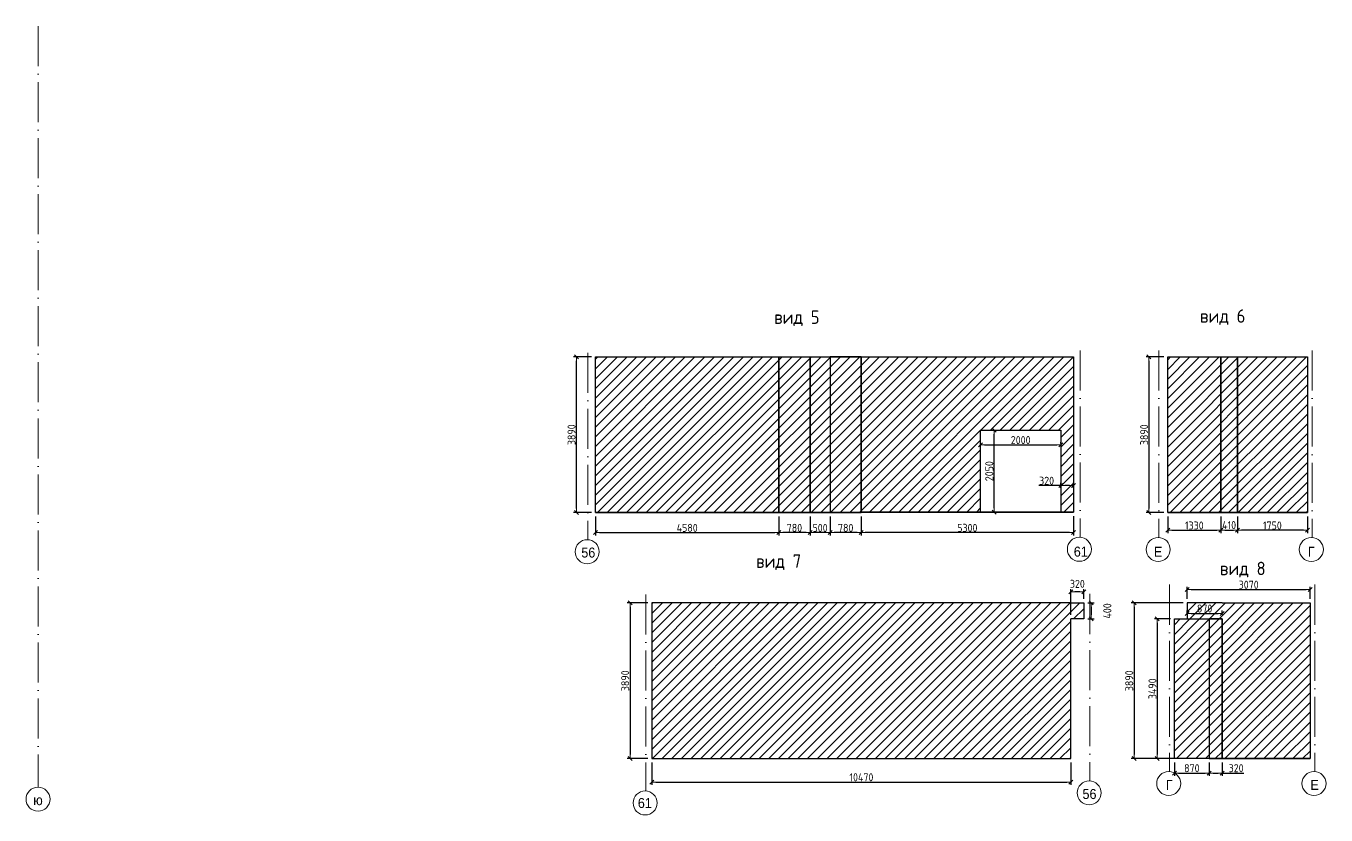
# Model space of a CAD drawing. Header units: millimetres. Extents: x 209 to 1046824, y -248937 to 510758.
# Drawn here: x 200527 to 233005, y -160418 to -140709 of the extents above; entities that cross this region are included whole.
import ezdxf

# ---------------------------------------------------------------- set-up
doc = ezdxf.new("R2010")
doc.units = ezdxf.units.MM
doc.linetypes.add('50_200_ШТРИХ_1Т_ш5_п1_п1_', pattern=[1400, 1000, -200, 0, -200])
doc.layers.add('$AUDIT_BAD_LAYER1', color=7, linetype='Continuous')
doc.layers.add('ГВЛ', color=20, linetype='Continuous')
for name, color, linetype, lineweight, true_color in [('Оси-1', 7, 'Continuous', 20, 0xaaaaaa), ('Оси-2', 7, 'Continuous', 9, 0xaaaaaa), ('Оси-3', 7, '50_200_ШТРИХ_1Т_ш5_п1_п1_', 9, 0xaaaaaa)]:
    doc.layers.add(name, color=color, linetype=linetype, lineweight=lineweight, true_color=true_color)
doc.layers.add('Основные линии', color=7, linetype='Continuous', lineweight=30)
doc.layers.add('Размеры', color=7, linetype='Continuous', lineweight=15)
doc.styles.add('Arial', font='arial.ttf', dxfattribs={"width": 0.9, "height": 500})
doc.styles.add('СПДС', font='isocpeur.ttf', dxfattribs={"width": 0.9})
doc.dimstyles.new('Размера А3', dxfattribs={"dimtxt": 200, "dimasz": 100, "dimexe": 70, "dimexo": 100, "dimgap": 20, "dimtad": 1, "dimdec": 0, "dimrnd": 10, "dimzin": 0, "dimdsep": 46, "dimtxsty": 'СПДС', "dimblk": 'ARROWHEAD_6', "dimcen": 1, "dimclrd": 256, "dimclre": 256, "dimclrt": 256, "dimazin": 0, "dimtfac": 1, "dimtdec": 0, "dimtmove": 2, "dimatfit": 3, "dimfxl": 1, "dimtolj": 1, "dimtzin": 0, "dimarcsym": 0})
pattern_1 = [(45, (0, -158177.41), (-121.23346, 121.23346), [])]

# ---------------------------------------------------------------- blocks, each defined once
blk = doc.blocks.new('ARROWHEAD_6')
at = {"color": 0, "linetype": 'Continuous'}
for p, q in [((0, 0), (-1, 0)), ((-0.5, -0.5), (0.5, 0.5))]:
    blk.add_line(p, q, dxfattribs=at)
blk = doc.blocks.new('*D1980')
at = {"layer": 'Defpoints', "color": 0, "lineweight": 30, "transparency": 16777216}
for p in [(214755, -152864), (219335, -152864), (219335, -153365)]:
    blk.add_point(p, dxfattribs=at)
at = {"layer": 'Размеры', "lineweight": -2, "transparency": 16777216}
for p, q in [((214755, -152964), (214755, -153435)), ((219335, -152964), (219335, -153435)), ((214855, -153365), (219235, -153365))]:
    blk.add_line(p, q, dxfattribs=at)
at = {"layer": 'Размеры', "lineweight": -2, "transparency": 16777216, "xscale": 100, "yscale": 100, "zscale": 100, "rotation": 180}
blk.add_blockref('ARROWHEAD_6', (214755, -153365), dxfattribs=at)
at = {"layer": 'Размеры', "lineweight": -2, "transparency": 16777216, "xscale": 100, "yscale": 100, "zscale": 100}
blk.add_blockref('ARROWHEAD_6', (219335, -153365), dxfattribs=at)
at = {"layer": 'Размеры', "lineweight": 15, "transparency": 16777216, "insert": (217045, -153245), "char_height": 200, "attachment_point": 5, "style": 'СПДС'}
blk.add_mtext('\\A1;4580', dxfattribs=at)
blk = doc.blocks.new('*D1981')
at = {"layer": 'Defpoints', "color": 0, "lineweight": 30, "transparency": 16777216}
for p in [(219335, -152864), (220115, -152864), (219335, -153365)]:
    blk.add_point(p, dxfattribs=at)
at = {"layer": 'Размеры', "lineweight": -2, "transparency": 16777216}
for p, q in [((219335, -152964), (219335, -153435)), ((220115, -152964), (220115, -153435)), ((220015, -153365), (219435, -153365))]:
    blk.add_line(p, q, dxfattribs=at)
at = {"layer": 'Размеры', "lineweight": -2, "transparency": 16777216, "xscale": 100, "yscale": 100, "zscale": 100, "rotation": 180}
blk.add_blockref('ARROWHEAD_6', (219335, -153365), dxfattribs=at)
at = {"layer": 'Размеры', "lineweight": -2, "transparency": 16777216, "xscale": 100, "yscale": 100, "zscale": 100}
blk.add_blockref('ARROWHEAD_6', (220115, -153365), dxfattribs=at)
at = {"layer": 'Размеры', "lineweight": 15, "transparency": 16777216, "insert": (219725, -153245), "char_height": 200, "attachment_point": 5, "style": 'СПДС'}
blk.add_mtext('\\A1;780', dxfattribs=at)
blk = doc.blocks.new('*D1982')
at = {"layer": 'Defpoints', "color": 0, "lineweight": 30, "transparency": 16777216}
for p in [(220115, -152864), (220615, -152864), (220115, -153365)]:
    blk.add_point(p, dxfattribs=at)
at = {"layer": 'Размеры', "lineweight": -2, "transparency": 16777216}
for p, q in [((220115, -152964), (220115, -153435)), ((220615, -152964), (220615, -153435)), ((220515, -153365), (220215, -153365))]:
    blk.add_line(p, q, dxfattribs=at)
at = {"layer": 'Размеры', "lineweight": -2, "transparency": 16777216, "xscale": 100, "yscale": 100, "zscale": 100, "rotation": 180}
blk.add_blockref('ARROWHEAD_6', (220115, -153365), dxfattribs=at)
at = {"layer": 'Размеры', "lineweight": -2, "transparency": 16777216, "xscale": 100, "yscale": 100, "zscale": 100}
blk.add_blockref('ARROWHEAD_6', (220615, -153365), dxfattribs=at)
at = {"layer": 'Размеры', "lineweight": 15, "transparency": 16777216, "insert": (220365, -153245), "char_height": 200, "attachment_point": 5, "style": 'СПДС'}
blk.add_mtext('\\A1;500', dxfattribs=at)
blk = doc.blocks.new('*D1983')
at = {"layer": 'Defpoints', "color": 0, "lineweight": 30, "transparency": 16777216}
for p in [(220615, -152864), (221395, -152864), (220615, -153365)]:
    blk.add_point(p, dxfattribs=at)
at = {"layer": 'Размеры', "lineweight": -2, "transparency": 16777216}
for p, q in [((220615, -152964), (220615, -153435)), ((221395, -152964), (221395, -153435)), ((221295, -153365), (220715, -153365))]:
    blk.add_line(p, q, dxfattribs=at)
at = {"layer": 'Размеры', "lineweight": -2, "transparency": 16777216, "xscale": 100, "yscale": 100, "zscale": 100, "rotation": 180}
blk.add_blockref('ARROWHEAD_6', (220615, -153365), dxfattribs=at)
at = {"layer": 'Размеры', "lineweight": -2, "transparency": 16777216, "xscale": 100, "yscale": 100, "zscale": 100}
blk.add_blockref('ARROWHEAD_6', (221395, -153365), dxfattribs=at)
at = {"layer": 'Размеры', "lineweight": 15, "transparency": 16777216, "insert": (221005, -153245), "char_height": 200, "attachment_point": 5, "style": 'СПДС'}
blk.add_mtext('\\A1;780', dxfattribs=at)
blk = doc.blocks.new('*D1984')
at = {"layer": 'Defpoints', "color": 0, "lineweight": 30, "transparency": 16777216}
for p in [(221395, -152864), (226695, -152854), (221395, -153365)]:
    blk.add_point(p, dxfattribs=at)
at = {"layer": 'Размеры', "lineweight": -2, "transparency": 16777216}
for p, q in [((221395, -152964), (221395, -153435)), ((226695, -152954), (226695, -153435)), ((226595, -153365), (221495, -153365))]:
    blk.add_line(p, q, dxfattribs=at)
at = {"layer": 'Размеры', "lineweight": -2, "transparency": 16777216, "xscale": 100, "yscale": 100, "zscale": 100, "rotation": 180}
blk.add_blockref('ARROWHEAD_6', (221395, -153365), dxfattribs=at)
at = {"layer": 'Размеры', "lineweight": -2, "transparency": 16777216, "xscale": 100, "yscale": 100, "zscale": 100}
blk.add_blockref('ARROWHEAD_6', (226695, -153365), dxfattribs=at)
at = {"layer": 'Размеры', "lineweight": 15, "transparency": 16777216, "insert": (224045, -153245), "char_height": 200, "attachment_point": 5, "style": 'СПДС'}
blk.add_mtext('\\A1;5300', dxfattribs=at)
blk = doc.blocks.new('*D1985')
at = {"layer": 'Defpoints', "color": 0, "lineweight": 30, "transparency": 16777216}
for p in [(226377, -152188), (226377, -152343), (226695, -152343)]:
    blk.add_point(p, dxfattribs=at)
at = {"layer": 'Размеры', "lineweight": -2, "transparency": 16777216}
for p, q in [((226377, -152188), (225834, -152188)), ((226377, -152243), (226377, -152118)), ((226595, -152188), (226477, -152188)), ((226695, -152243), (226695, -152118))]:
    blk.add_line(p, q, dxfattribs=at)
at = {"layer": 'Размеры', "lineweight": -2, "transparency": 16777216, "xscale": 100, "yscale": 100, "zscale": 100, "rotation": 180}
blk.add_blockref('ARROWHEAD_6', (226377, -152188), dxfattribs=at)
at = {"layer": 'Размеры', "lineweight": -2, "transparency": 16777216, "xscale": 100, "yscale": 100, "zscale": 100}
blk.add_blockref('ARROWHEAD_6', (226695, -152188), dxfattribs=at)
at = {"layer": 'Размеры', "lineweight": 15, "transparency": 16777216, "insert": (226025, -152068), "char_height": 200, "attachment_point": 5, "style": 'СПДС'}
blk.add_mtext('\\A1;320', dxfattribs=at)
blk = doc.blocks.new('*D1986')
at = {"layer": 'Defpoints', "color": 0, "lineweight": 30, "transparency": 16777216}
for p in [(224637, -150804), (224713, -150804), (224637, -152854)]:
    blk.add_point(p, dxfattribs=at)
at = {"layer": 'Размеры', "lineweight": -2, "transparency": 16777216}
for p, q in [((224713, -152754), (224713, -150904)), ((224737, -150804), (224783, -150804)), ((224737, -152854), (224783, -152854))]:
    blk.add_line(p, q, dxfattribs=at)
at = {"layer": 'Размеры', "lineweight": -2, "transparency": 16777216, "xscale": 100, "yscale": 100, "zscale": 100}
for p, rotation in [((224713, -150804), 90), ((224713, -152854), 270)]:
    blk.add_blockref('ARROWHEAD_6', p, dxfattribs=dict(at, rotation=rotation))
at = {"layer": 'Размеры', "lineweight": 15, "transparency": 16777216, "insert": (224593, -151829), "char_height": 200, "attachment_point": 5, "rotation": 90, "style": 'СПДС'}
blk.add_mtext('\\A1;2050', dxfattribs=at)
blk = doc.blocks.new('*D1987')
at = {"layer": 'Defpoints', "color": 0, "lineweight": 30, "transparency": 16777216}
for p in [(224377, -151240), (226377, -151172), (226377, -151240)]:
    blk.add_point(p, dxfattribs=at)
at = {"layer": 'Размеры', "lineweight": -2, "transparency": 16777216}
for p, q in [((224377, -151140), (224377, -151102)), ((224477, -151172), (226277, -151172)), ((226377, -151140), (226377, -151102))]:
    blk.add_line(p, q, dxfattribs=at)
at = {"layer": 'Размеры', "lineweight": -2, "transparency": 16777216, "xscale": 100, "yscale": 100, "zscale": 100, "rotation": 180}
blk.add_blockref('ARROWHEAD_6', (224377, -151172), dxfattribs=at)
at = {"layer": 'Размеры', "lineweight": -2, "transparency": 16777216, "xscale": 100, "yscale": 100, "zscale": 100}
blk.add_blockref('ARROWHEAD_6', (226377, -151172), dxfattribs=at)
at = {"layer": 'Размеры', "lineweight": 15, "transparency": 16777216, "insert": (225377, -151052), "char_height": 200, "attachment_point": 5, "style": 'СПДС'}
blk.add_mtext('\\A1;2000', dxfattribs=at)
blk = doc.blocks.new('*D1988')
at = {"layer": 'Defpoints', "color": 0, "lineweight": 30, "transparency": 16777216}
for p in [(214277, -148974), (214755, -148974), (214755, -152864)]:
    blk.add_point(p, dxfattribs=at)
at = {"layer": 'Размеры', "lineweight": -2, "transparency": 16777216}
for p, q in [((214655, -148974), (214207, -148974)), ((214277, -152764), (214277, -149074)), ((214655, -152864), (214207, -152864))]:
    blk.add_line(p, q, dxfattribs=at)
at = {"layer": 'Размеры', "lineweight": -2, "transparency": 16777216, "xscale": 100, "yscale": 100, "zscale": 100}
for p, rotation in [((214277, -148974), 90), ((214277, -152864), 270)]:
    blk.add_blockref('ARROWHEAD_6', p, dxfattribs=dict(at, rotation=rotation))
at = {"layer": 'Размеры', "lineweight": 15, "transparency": 16777216, "insert": (214157, -150919), "char_height": 200, "attachment_point": 5, "rotation": 90, "style": 'СПДС'}
blk.add_mtext('\\A1;3890', dxfattribs=at)
blk = doc.blocks.new('*D1989')
at = {"layer": 'Defpoints', "color": 0, "lineweight": 30, "transparency": 16777216}
for p in [(229050, -148974), (228582, -152864), (229050, -152864)]:
    blk.add_point(p, dxfattribs=at)
at = {"layer": 'Размеры', "lineweight": -2, "transparency": 16777216}
for p, q in [((228950, -148974), (228512, -148974)), ((228582, -149074), (228582, -152764)), ((228950, -152864), (228512, -152864))]:
    blk.add_line(p, q, dxfattribs=at)
at = {"layer": 'Размеры', "lineweight": -2, "transparency": 16777216, "xscale": 100, "yscale": 100, "zscale": 100}
for p, rotation in [((228582, -148974), 90), ((228582, -152864), 270)]:
    blk.add_blockref('ARROWHEAD_6', p, dxfattribs=dict(at, rotation=rotation))
at = {"layer": 'Размеры', "lineweight": 15, "transparency": 16777216, "insert": (228462, -150919), "char_height": 200, "attachment_point": 5, "rotation": 90, "style": 'СПДС'}
blk.add_mtext('\\A1;3890', dxfattribs=at)
blk = doc.blocks.new('*D1990')
at = {"layer": 'Defpoints', "color": 0, "lineweight": 30, "transparency": 16777216}
for p in [(216163, -155120), (215617, -159010), (216163, -159010)]:
    blk.add_point(p, dxfattribs=at)
at = {"layer": 'Размеры', "lineweight": -2, "transparency": 16777216}
for p, q in [((216063, -155120), (215547, -155120)), ((215617, -155220), (215617, -158910)), ((216063, -159010), (215547, -159010))]:
    blk.add_line(p, q, dxfattribs=at)
at = {"layer": 'Размеры', "lineweight": -2, "transparency": 16777216, "xscale": 100, "yscale": 100, "zscale": 100}
for p, rotation in [((215617, -155120), 90), ((215617, -159010), 270)]:
    blk.add_blockref('ARROWHEAD_6', p, dxfattribs=dict(at, rotation=rotation))
at = {"layer": 'Размеры', "lineweight": 15, "transparency": 16777216, "insert": (215497, -157065), "char_height": 200, "attachment_point": 5, "rotation": 90, "style": 'СПДС'}
blk.add_mtext('\\A1;3890', dxfattribs=at)
blk = doc.blocks.new('*D1991')
at = {"layer": 'Defpoints', "color": 0, "lineweight": 30, "transparency": 16777216}
for p in [(216163, -159010), (226633, -159010), (226633, -159596)]:
    blk.add_point(p, dxfattribs=at)
at = {"layer": 'Размеры', "lineweight": -2, "transparency": 16777216}
for p, q in [((216163, -159110), (216163, -159666)), ((226633, -159110), (226633, -159666)), ((216263, -159596), (226533, -159596))]:
    blk.add_line(p, q, dxfattribs=at)
at = {"layer": 'Размеры', "lineweight": -2, "transparency": 16777216, "xscale": 100, "yscale": 100, "zscale": 100, "rotation": 180}
blk.add_blockref('ARROWHEAD_6', (216163, -159596), dxfattribs=at)
at = {"layer": 'Размеры', "lineweight": -2, "transparency": 16777216, "xscale": 100, "yscale": 100, "zscale": 100}
blk.add_blockref('ARROWHEAD_6', (226633, -159596), dxfattribs=at)
at = {"layer": 'Размеры', "lineweight": 15, "transparency": 16777216, "insert": (221398, -159476), "char_height": 200, "attachment_point": 5, "style": 'СПДС'}
blk.add_mtext('\\A1;10470', dxfattribs=at)
blk = doc.blocks.new('*D1992')
at = {"layer": 'Defpoints', "color": 0, "lineweight": 30, "transparency": 16777216}
for p in [(226633, -154844), (226953, -155120), (226633, -155520)]:
    blk.add_point(p, dxfattribs=at)
at = {"layer": 'Размеры', "lineweight": -2, "transparency": 16777216}
for p, q in [((226633, -155420), (226633, -154774)), ((226853, -154844), (226733, -154844)), ((226953, -155020), (226953, -154774))]:
    blk.add_line(p, q, dxfattribs=at)
at = {"layer": 'Размеры', "lineweight": -2, "transparency": 16777216, "xscale": 100, "yscale": 100, "zscale": 100, "rotation": 180}
blk.add_blockref('ARROWHEAD_6', (226633, -154844), dxfattribs=at)
at = {"layer": 'Размеры', "lineweight": -2, "transparency": 16777216, "xscale": 100, "yscale": 100, "zscale": 100}
blk.add_blockref('ARROWHEAD_6', (226953, -154844), dxfattribs=at)
at = {"layer": 'Размеры', "lineweight": 15, "transparency": 16777216, "insert": (226793, -154644), "char_height": 200, "attachment_point": 5, "style": 'СПДС'}
blk.add_mtext('\\A1;320', dxfattribs=at)
blk = doc.blocks.new('*D1993')
at = {"layer": 'Defpoints', "color": 0, "lineweight": 30, "transparency": 16777216}
for p in [(226953, -155120), (226953, -155520), (227142, -155520)]:
    blk.add_point(p, dxfattribs=at)
at = {"layer": 'Размеры', "lineweight": -2, "transparency": 16777216}
for p, q in [((227053, -155120), (227212, -155120)), ((227142, -155220), (227142, -155420)), ((227053, -155520), (227212, -155520))]:
    blk.add_line(p, q, dxfattribs=at)
at = {"layer": 'Размеры', "lineweight": -2, "transparency": 16777216, "xscale": 100, "yscale": 100, "zscale": 100}
for p, rotation in [((227142, -155120), 90), ((227142, -155520), 270)]:
    blk.add_blockref('ARROWHEAD_6', p, dxfattribs=dict(at, rotation=rotation))
at = {"layer": 'Размеры', "lineweight": 15, "transparency": 16777216, "insert": (227542, -155320), "char_height": 200, "attachment_point": 5, "rotation": 90, "style": 'СПДС'}
blk.add_mtext('\\A1;400', dxfattribs=at)
blk = doc.blocks.new('*D1994')
at = {"layer": 'Defpoints', "color": 0, "lineweight": 30, "transparency": 16777216}
for p in [(232608, -154786), (229538, -155120), (232608, -155120)]:
    blk.add_point(p, dxfattribs=at)
at = {"layer": 'Размеры', "lineweight": -2, "transparency": 16777216}
for p, q in [((229538, -155020), (229538, -154716)), ((229638, -154786), (232508, -154786)), ((232608, -155020), (232608, -154716))]:
    blk.add_line(p, q, dxfattribs=at)
at = {"layer": 'Размеры', "lineweight": -2, "transparency": 16777216, "xscale": 100, "yscale": 100, "zscale": 100, "rotation": 180}
blk.add_blockref('ARROWHEAD_6', (229538, -154786), dxfattribs=at)
at = {"layer": 'Размеры', "lineweight": -2, "transparency": 16777216, "xscale": 100, "yscale": 100, "zscale": 100}
blk.add_blockref('ARROWHEAD_6', (232608, -154786), dxfattribs=at)
at = {"layer": 'Размеры', "lineweight": 15, "transparency": 16777216, "insert": (231073, -154666), "char_height": 200, "attachment_point": 5, "style": 'СПДС'}
blk.add_mtext('\\A1;3070', dxfattribs=at)
blk = doc.blocks.new('*D1995')
at = {"layer": 'Defpoints', "color": 0, "lineweight": 30, "transparency": 16777216}
for p in [(229538, -155120), (228210, -159010), (229538, -159010)]:
    blk.add_point(p, dxfattribs=at)
at = {"layer": 'Размеры', "lineweight": -2, "transparency": 16777216}
for p, q in [((229438, -155120), (228140, -155120)), ((228210, -155220), (228210, -158910)), ((229438, -159010), (228140, -159010))]:
    blk.add_line(p, q, dxfattribs=at)
at = {"layer": 'Размеры', "lineweight": -2, "transparency": 16777216, "xscale": 100, "yscale": 100, "zscale": 100}
for p, rotation in [((228210, -155120), 90), ((228210, -159010), 270)]:
    blk.add_blockref('ARROWHEAD_6', p, dxfattribs=dict(at, rotation=rotation))
at = {"layer": 'Размеры', "lineweight": 15, "transparency": 16777216, "insert": (228090, -157065), "char_height": 200, "attachment_point": 5, "rotation": 90, "style": 'СПДС'}
blk.add_mtext('\\A1;3890', dxfattribs=at)
blk = doc.blocks.new('*D1996')
at = {"layer": 'Defpoints', "color": 0, "lineweight": 30, "transparency": 16777216}
for p in [(229218, -155520), (228789, -159010), (229218, -159010)]:
    blk.add_point(p, dxfattribs=at)
at = {"layer": 'Размеры', "lineweight": -2, "transparency": 16777216}
for p, q in [((229118, -155520), (228719, -155520)), ((228789, -155620), (228789, -158910)), ((229118, -159010), (228719, -159010))]:
    blk.add_line(p, q, dxfattribs=at)
at = {"layer": 'Размеры', "lineweight": -2, "transparency": 16777216, "xscale": 100, "yscale": 100, "zscale": 100}
for p, rotation in [((228789, -155520), 90), ((228789, -159010), 270)]:
    blk.add_blockref('ARROWHEAD_6', p, dxfattribs=dict(at, rotation=rotation))
at = {"layer": 'Размеры', "lineweight": 15, "transparency": 16777216, "insert": (228669, -157265), "char_height": 200, "attachment_point": 5, "rotation": 90, "style": 'СПДС'}
blk.add_mtext('\\A1;3490', dxfattribs=at)
blk = doc.blocks.new('*D1997')
at = {"layer": 'Defpoints', "color": 0, "lineweight": 30, "transparency": 16777216}
for p in [(229218, -159010), (230088, -159010), (230088, -159369)]:
    blk.add_point(p, dxfattribs=at)
at = {"layer": 'Размеры', "lineweight": -2, "transparency": 16777216}
for p, q in [((229218, -159110), (229218, -159439)), ((230088, -159110), (230088, -159439)), ((229318, -159369), (229988, -159369))]:
    blk.add_line(p, q, dxfattribs=at)
at = {"layer": 'Размеры', "lineweight": -2, "transparency": 16777216, "xscale": 100, "yscale": 100, "zscale": 100, "rotation": 180}
blk.add_blockref('ARROWHEAD_6', (229218, -159369), dxfattribs=at)
at = {"layer": 'Размеры', "lineweight": -2, "transparency": 16777216, "xscale": 100, "yscale": 100, "zscale": 100}
blk.add_blockref('ARROWHEAD_6', (230088, -159369), dxfattribs=at)
at = {"layer": 'Размеры', "lineweight": 15, "transparency": 16777216, "insert": (229653, -159249), "char_height": 200, "attachment_point": 5, "style": 'СПДС'}
blk.add_mtext('\\A1;870', dxfattribs=at)
blk = doc.blocks.new('*D1998')
at = {"layer": 'Defpoints', "color": 0, "lineweight": 30, "transparency": 16777216}
for p in [(230088, -159010), (230408, -159010), (230408, -159369)]:
    blk.add_point(p, dxfattribs=at)
at = {"layer": 'Размеры', "lineweight": -2, "transparency": 16777216}
for p, q in [((230088, -159110), (230088, -159439)), ((230408, -159110), (230408, -159439)), ((230188, -159369), (230308, -159369)), ((230408, -159369), (230950, -159369))]:
    blk.add_line(p, q, dxfattribs=at)
at = {"layer": 'Размеры', "lineweight": -2, "transparency": 16777216, "xscale": 100, "yscale": 100, "zscale": 100, "rotation": 180}
blk.add_blockref('ARROWHEAD_6', (230088, -159369), dxfattribs=at)
at = {"layer": 'Размеры', "lineweight": -2, "transparency": 16777216, "xscale": 100, "yscale": 100, "zscale": 100}
blk.add_blockref('ARROWHEAD_6', (230408, -159369), dxfattribs=at)
at = {"layer": 'Размеры', "lineweight": 15, "transparency": 16777216, "insert": (230759, -159249), "char_height": 200, "attachment_point": 5, "style": 'СПДС'}
blk.add_mtext('\\A1;320', dxfattribs=at)
blk = doc.blocks.new('*D1999')
at = {"layer": 'Defpoints', "color": 0, "lineweight": 30, "transparency": 16777216}
for p in [(229538, -155520), (230408, -155381), (230408, -155520)]:
    blk.add_point(p, dxfattribs=at)
at = {"layer": 'Размеры', "lineweight": -2, "transparency": 16777216}
for p, q in [((229538, -155420), (229538, -155311)), ((229638, -155381), (230308, -155381)), ((230408, -155420), (230408, -155311))]:
    blk.add_line(p, q, dxfattribs=at)
at = {"layer": 'Размеры', "lineweight": -2, "transparency": 16777216, "xscale": 100, "yscale": 100, "zscale": 100, "rotation": 180}
blk.add_blockref('ARROWHEAD_6', (229538, -155381), dxfattribs=at)
at = {"layer": 'Размеры', "lineweight": -2, "transparency": 16777216, "xscale": 100, "yscale": 100, "zscale": 100}
blk.add_blockref('ARROWHEAD_6', (230408, -155381), dxfattribs=at)
at = {"layer": 'Размеры', "lineweight": 15, "transparency": 16777216, "insert": (229973, -155261), "char_height": 200, "attachment_point": 5, "style": 'СПДС'}
blk.add_mtext('\\A1;870', dxfattribs=at)
blk = doc.blocks.new('*D2000')
at = {"layer": 'Defpoints', "color": 0, "lineweight": 30, "transparency": 16777216}
for p in [(229050, -152864), (230380, -152864), (230380, -153306)]:
    blk.add_point(p, dxfattribs=at)
at = {"layer": 'Размеры', "lineweight": -2, "transparency": 16777216}
for p, q in [((229050, -152964), (229050, -153376)), ((230380, -152964), (230380, -153376)), ((229150, -153306), (230280, -153306))]:
    blk.add_line(p, q, dxfattribs=at)
at = {"layer": 'Размеры', "lineweight": -2, "transparency": 16777216, "xscale": 100, "yscale": 100, "zscale": 100, "rotation": 180}
blk.add_blockref('ARROWHEAD_6', (229050, -153306), dxfattribs=at)
at = {"layer": 'Размеры', "lineweight": -2, "transparency": 16777216, "xscale": 100, "yscale": 100, "zscale": 100}
blk.add_blockref('ARROWHEAD_6', (230380, -153306), dxfattribs=at)
at = {"layer": 'Размеры', "lineweight": 15, "transparency": 16777216, "insert": (229715, -153186), "char_height": 200, "attachment_point": 5, "style": 'СПДС'}
blk.add_mtext('\\A1;1330', dxfattribs=at)
blk = doc.blocks.new('*D2001')
at = {"layer": 'Defpoints', "color": 0, "lineweight": 30, "transparency": 16777216}
for p in [(230380, -152864), (230790, -152864), (230790, -153306)]:
    blk.add_point(p, dxfattribs=at)
at = {"layer": 'Размеры', "lineweight": -2, "transparency": 16777216}
for p, q in [((230380, -152964), (230380, -153376)), ((230790, -152964), (230790, -153376)), ((230480, -153306), (230690, -153306))]:
    blk.add_line(p, q, dxfattribs=at)
at = {"layer": 'Размеры', "lineweight": -2, "transparency": 16777216, "xscale": 100, "yscale": 100, "zscale": 100, "rotation": 180}
blk.add_blockref('ARROWHEAD_6', (230380, -153306), dxfattribs=at)
at = {"layer": 'Размеры', "lineweight": -2, "transparency": 16777216, "xscale": 100, "yscale": 100, "zscale": 100}
blk.add_blockref('ARROWHEAD_6', (230790, -153306), dxfattribs=at)
at = {"layer": 'Размеры', "lineweight": 15, "transparency": 16777216, "insert": (230585, -153177), "char_height": 200, "attachment_point": 5, "style": 'СПДС'}
blk.add_mtext('\\A1;410', dxfattribs=at)
blk = doc.blocks.new('*D2002')
at = {"layer": 'Defpoints', "color": 0, "lineweight": 30, "transparency": 16777216}
for p in [(230790, -152864), (232540, -152864), (230790, -153306)]:
    blk.add_point(p, dxfattribs=at)
at = {"layer": 'Размеры', "lineweight": -2, "transparency": 16777216}
for p, q in [((230790, -152964), (230790, -153376)), ((232540, -152964), (232540, -153376)), ((232440, -153306), (230890, -153306))]:
    blk.add_line(p, q, dxfattribs=at)
at = {"layer": 'Размеры', "lineweight": -2, "transparency": 16777216, "xscale": 100, "yscale": 100, "zscale": 100, "rotation": 180}
blk.add_blockref('ARROWHEAD_6', (230790, -153306), dxfattribs=at)
at = {"layer": 'Размеры', "lineweight": -2, "transparency": 16777216, "xscale": 100, "yscale": 100, "zscale": 100}
blk.add_blockref('ARROWHEAD_6', (232540, -153306), dxfattribs=at)
at = {"layer": 'Размеры', "lineweight": 15, "transparency": 16777216, "insert": (231665, -153186), "char_height": 200, "attachment_point": 5, "style": 'СПДС'}
blk.add_mtext('\\A1;1750', dxfattribs=at)
blk = doc.blocks.new('Ось сетки - Круг_Ø6_00__ISO-2_5_0_9K_-17386508-АИ_План этажа Радиаторы_2')
at = {"layer": 'Оси-1'}
blk.add_circle((0, 0), 3, dxfattribs=at)

msp = doc.modelspace()

# ---------------------------------------------------------------- hatches: boundary and pattern name
at = {"layer": '$AUDIT_BAD_LAYER1', "lineweight": 15, "transparency": 33554559}
h = msp.add_hatch(dxfattribs=at)
h.set_pattern_fill('ANSI31', color=3, scale=54)
h.set_pattern_definition(pattern_1)
h.paths.add_polyline_path([(226632.5, -155520.2), (226952.5, -155520.2), (226952.5, -155120.2), (226632.5, -155120.2), (216162.5, -155120.2), (216162.5, -159010.2), (226632.5, -159010.2)])
h.paths.add_polyline_path([(219335.3, -148974), (214755.3, -148974), (214755.3, -152864), (219335.3, -152864)])
h.paths.add_polyline_path([(220115.3, -148974), (219335.3, -148974), (219335.3, -152864), (220115.3, -152864)])
h.paths.add_polyline_path([(220615.3, -148974), (220115.3, -148974), (220115.3, -152864), (220615.3, -152864)])
h.paths.add_polyline_path([(221395.3, -148974), (220615.3, -148974), (220615.3, -152864), (221395.3, -152864)])
h.paths.add_polyline_path([(226695.3, -148974), (221395.3, -148974), (221395.3, -152854), (224376.9, -152854), (224376.9, -150804), (226376.9, -150804), (226376.9, -152854), (226695.3, -152854)])
h.paths.add_polyline_path([(230380.4, -148974), (229050.4, -148974), (229050.4, -152864), (230380.4, -152864)])
h.paths.add_polyline_path([(230790.4, -148974), (230380.4, -148974), (230380.4, -152864), (230790.4, -152864)])
h.paths.add_polyline_path([(232540.4, -148974), (230790.4, -148974), (230790.4, -152864), (232540.4, -152864)])
h.paths.add_polyline_path([(232607.8, -155120.2), (230407.8, -155120.2), (229537.8, -155120.2), (229537.8, -155520.2), (230407.8, -155520.2), (230407.8, -159010.2), (232607.8, -159010.2)])
at = {"layer": 'ГВЛ', "lineweight": 15, "transparency": 33554559}
h = msp.add_hatch(dxfattribs=at)
h.set_pattern_fill('ANSI31', color=5, scale=54)
h.set_pattern_definition(pattern_1)
h.paths.add_polyline_path([(230087.8, -155520.2), (229537.8, -155520.2), (229217.8, -155520.2), (229217.8, -159010.2), (230087.8, -159010.2)])
h.paths.add_polyline_path([(230407.8, -155520.2), (230087.8, -155520.2), (230087.8, -159010.2), (230407.8, -159010.2)])

# ---------------------------------------------------------------- linework, layer by layer
at = {"layer": 'Оси-3'}
for p, q in [((200826.8, -140708.8), (200826.8, -159724.1)), ((214565.4, -148873.5), (214565.4, -153541.7)), ((226860.2, -148812.7), (226860.2, -153481)), ((228830.4, -148816.9), (228830.4, -153485.1)), ((232656, -148816.9), (232656, -153485.1)), ((216011.2, -154910.5), (216011.2, -159818.5)), ((227105.4, -154897.2), (227105.4, -159565.4)), ((229091.9, -154663.7), (229091.9, -159331.9)), ((232722.2, -154663.7), (232722.2, -159331.9))]:
    msp.add_line(p, q, dxfattribs=at)
at = {"layer": 'Основные линии'}
for p, q in [((214755.3, -152864), (219335.3, -152864)), ((219335.3, -152864), (220115.3, -152864)), ((220115.3, -152864), (220615.3, -152864)), ((220615.3, -152864), (221395.3, -152864)), ((221395.3, -152864), (226695.3, -152854)), ((229050.4, -152864), (230380.4, -152864)), ((230380.4, -152864), (230790.4, -152864)), ((230790.4, -152864), (232540.4, -152864)), ((230407.8, -159010.2), (232607.8, -159010.2))]:
    msp.add_line(p, q, dxfattribs=at)
for points in [[(219335.3, -152864), (214755.3, -152864), (214755.3, -148974), (219335.3, -148974)], [(220115.3, -152864), (219335.3, -152864), (219335.3, -148974), (220115.3, -148974)], [(221395.3, -152864), (220115.3, -152864), (220115.3, -148974), (221395.3, -148974)], [(220615.3, -152864), (221395.3, -152864), (221395.3, -148974), (220615.3, -148974)], [(221395.3, -148974), (226695.3, -148974), (226695.3, -152854), (221395.3, -152854)], [(230380.4, -152864), (229050.4, -152864), (229050.4, -148974), (230380.4, -148974)], [(230380.4, -148974), (230790.4, -148974), (230790.4, -152864), (230380.4, -152864)], [(230790.4, -148974), (232540.4, -148974), (232540.4, -152864), (230790.4, -152864)], [(224376.9, -150804), (226376.9, -150804), (226376.9, -152854), (224376.9, -152854)], [(229217.8, -155520.2), (230407.8, -155520.2), (230407.8, -159010.2), (229217.8, -159010.2)], [(230407.8, -155520.2), (230087.8, -155520.2), (230087.8, -159010.2), (230407.8, -159010.2)]]:
    msp.add_lwpolyline(points, close=True, dxfattribs=at)
for points in [[(226632.5, -155120.2), (216162.5, -155120.2), (216162.5, -159010.2), (226632.5, -159010.2), (226632.5, -155520.2)], [(226632.5, -155120.2), (226952.5, -155120.2), (226952.5, -155520.2), (226632.5, -155520.2)], [(230407.8, -155120.2), (229537.8, -155120.2), (229537.8, -155520.2), (230407.8, -155520.2)], [(230407.8, -155120.2), (232607.8, -155120.2), (232607.8, -159010.2), (230407.8, -159010.2), (230407.8, -155520.2)], [(216162.5, -159010.2), (226632.5, -159010.2)]]:
    msp.add_lwpolyline(points, dxfattribs=at)

# ---------------------------------------------------------------- block references
at = {"layer": 'Оси-1', "xscale": 100, "yscale": 100, "zscale": 100}
for p, rotation in [((214548.2, -153841.2), 180), ((226843.1, -153780.5), 180), ((228813.2, -153784.6), 180), ((232638.8, -153784.6), 180), ((229074.8, -159631.4), 180), ((232705.1, -159631.4), 180), ((200826.8, -160024), 179.9999999999998), ((227088.2, -159864.9), 180), ((215994.1, -160118), 180)]:
    msp.add_blockref('Ось сетки - Круг_Ø6_00__ISO-2_5_0_9K_-17386508-АИ_План этажа Радиаторы_2', p, dxfattribs=dict(at, rotation=rotation))

# ---------------------------------------------------------------- texts
at = {"layer": 'Оси-2', "char_height": 250, "attachment_point": 5, "line_spacing_factor": 0.936439, "style": 'Arial'}
for s, insert, width in [('\\pxqc,t4.572,9.144,13.716,18.288,22.86,27.432,32.004,36.576,41.148,45.72,50.292,54.864,59.436,64.008,68.58,73.152,77.724,82.296,86.868,91.44,96.012,100.584,105.156,109.728,114.3,118.872,123.444,128.016,132.588,137.16,141.732,146.304;56', (214574.8, -153863.8), 702), ('\\pxqc,t4.572,9.144,13.716,18.288,22.86,27.432,32.004,36.576,41.148,45.72,50.292,54.864,59.436,64.008,68.58,73.152,77.724,82.296,86.868,91.44,96.012,100.584,105.156,109.728,114.3,118.872,123.444,128.016,132.588,137.16,141.732,146.304;{61}', (226879, -153840.4), 702), ('\\pxqc,t4.572,9.144,13.716,18.288,22.86,27.432,32.004,36.576,41.148,45.72,50.292,54.864,59.436,64.008,68.58,73.152,77.724,82.296,86.868,91.44,96.012,100.584,105.156,109.728,114.3,118.872,123.444,128.016,132.588,137.16,141.732,146.304;Е', (228810.4, -153843.8), 702), ('\\pxqc,t4.572,9.144,13.716,18.288,22.86,27.432,32.004,36.576,41.148,45.72,50.292,54.864,59.436,64.008,68.58,73.152,77.724,82.296,86.868,91.44,96.012,100.584,105.156,109.728,114.3,118.872,123.444,128.016,132.588,137.16,141.732,146.304;Г', (232636, -153843.8), 702), ('\\pxqc,t4.572,9.144,13.716,18.288,22.86,27.432,32.004,36.576,41.148,45.72,50.292,54.864,59.436,64.008,68.58,73.152,77.724,82.296,86.868,91.44,96.012,100.584,105.156,109.728,114.3,118.872,123.444,128.016,132.588,137.16,141.732,146.304;56', (227096.7, -159895.9), 702), ('\\pxqc,t4.572,9.144,13.716,18.288,22.86,27.432,32.004,36.576,41.148,45.72,50.292,54.864,59.436,64.008,68.58,73.152,77.724,82.296,86.868,91.44,96.012,100.584,105.156,109.728,114.3,118.872,123.444,128.016,132.588,137.16,141.732,146.304;Г', (229088.1, -159666.7), 702), ('\\pxqc,t4.572,9.144,13.716,18.288,22.86,27.432,32.004,36.576,41.148,45.72,50.292,54.864,59.436,64.008,68.58,73.152,77.724,82.296,86.868,91.44,96.012,100.584,105.156,109.728,114.3,118.872,123.444,128.016,132.588,137.16,141.732,146.304;Е', (232718.3, -159666.7), 702), ('\\pxqc,t4.572,9.144,13.716,18.288,22.86,27.432,32.004,36.576,41.148,45.72,50.292,54.864,59.436,64.008,68.58,73.152,77.724,82.296,86.868,91.44,96.012,100.584,105.156,109.728,114.3,118.872,123.444,128.016,132.588,137.16,141.732,146.304;ю', (200826.5, -160048.5), 428.4), ('\\pxqc,t4.572,9.144,13.716,18.288,22.86,27.432,32.004,36.576,41.148,45.72,50.292,54.864,59.436,64.008,68.58,73.152,77.724,82.296,86.868,91.44,96.012,100.584,105.156,109.728,114.3,118.872,123.444,128.016,132.588,137.16,141.732,146.304;{61}', (215987.4, -160120.1), 702)]:
    msp.add_mtext(s, dxfattribs=dict(at, insert=insert, width=width))
at = {"layer": 'Основные линии', "char_height": 335.67, "attachment_point": 1, "style": 'СПДС'}
for s, insert in [('вид 5', (219217.4, -147814.8)), ('вид 6', (229857.1, -147786)), ('вид 7', (218765.5, -153909)), ('вид 8', (230353.8, -154091.9))]:
    msp.add_mtext_dynamic_manual_height_columns(s, width=59136.488, gutter_width=1678.4, heights=[0], dxfattribs=dict(at, insert=insert))

# ---------------------------------------------------------------- dimensions: what is measured, and where the dimension line sits
at = {"layer": 'Размеры', "lineweight": 15}
for base, p1, p2, picture, middle in [((214276.8, -148974), (214755.3, -152864), (214755.3, -148974), '*D1988', (214156.8, -150919)), ((228581.7, -152864), (229050.4, -148974), (229050.4, -152864), '*D1989', (228461.7, -150919)), ((224713.3, -150804), (224636.5, -152854), (224636.5, -150804), '*D1986', (224593.3, -151829)), ((215617.2, -159010.2), (216162.5, -155120.2), (216162.5, -159010.2), '*D1990', (215497.2, -157065.2)), ((227142.5, -155520.2), (226952.5, -155120.2), (226952.5, -155520.2), '*D1993', (227542.5, -155320.2)), ((228210.4, -159010.2), (229537.8, -155120.2), (229537.8, -159010.2), '*D1995', (228090.4, -157065.2)), ((228789.1, -159010.2), (229217.8, -155520.2), (229217.8, -159010.2), '*D1996', (228669.1, -157265.2))]:
    dim = msp.add_linear_dim(base=base, p1=p1, p2=p2, angle=90, dimstyle='Размера А3', dxfattribs=at)
    dim.commit()
    dim.dimension.update_dxf_attribs({"geometry": picture, "text_midpoint": middle})
for base, p1, p2, picture, middle in [((226376.9, -151171.9), (224376.9, -151240.1), (226376.9, -151240.1), '*D1987', (225376.9, -151051.9)), ((219335.3, -153364.7), (214755.3, -152864), (219335.3, -152864), '*D1980', (217045.3, -153244.7)), ((219335.3, -153364.7), (220115.3, -152864), (219335.3, -152864), '*D1981', (219725.3, -153244.7)), ((220115.3, -153364.7), (220615.3, -152864), (220115.3, -152864), '*D1982', (220365.3, -153244.7)), ((220615.3, -153365.1), (221395.3, -152864), (220615.3, -152864), '*D1983', (221005.3, -153245.1)), ((221395.3, -153365.1), (226695.3, -152854), (221395.3, -152864), '*D1984', (224045.3, -153245.1)), ((230380.4, -153306.3), (229050.4, -152864), (230380.4, -152864), '*D2000', (229715.4, -153186.3)), ((230790.4, -153306.3), (232540.4, -152864), (230790.4, -152864), '*D2002', (231665.4, -153186.3)), ((226632.5, -154843.7), (226952.5, -155120.2), (226632.5, -155520.2), '*D1992', (226792.5, -154643.7)), ((232607.8, -154786.1), (229537.8, -155120.2), (232607.8, -155120.2), '*D1994', (231072.8, -154666.1)), ((230407.8, -155381.4), (229537.8, -155520.2), (230407.8, -155520.2), '*D1999', (229972.8, -155261.4)), ((226632.5, -159596.3), (216162.5, -159010.2), (226632.5, -159010.2), '*D1991', (221397.5, -159476.3)), ((230087.8, -159368.8), (229217.8, -159010.2), (230087.8, -159010.2), '*D1997', (229652.8, -159248.8))]:
    dim = msp.add_linear_dim(base=base, p1=p1, p2=p2, dimstyle='Размера А3', dxfattribs=at)
    dim.commit()
    dim.dimension.update_dxf_attribs({"geometry": picture, "text_midpoint": middle})
for base, p1, p2, picture, middle in [((226376.9, -152188.1), (226695.3, -152342.6), (226376.9, -152342.6), '*D1985', (226025.5, -152188.1)), ((230407.8, -159368.8), (230087.8, -159010.2), (230407.8, -159010.2), '*D1998', (230759.2, -159368.8))]:
    dim = msp.add_linear_dim(base=base, p1=p1, p2=p2, dimstyle='Размера А3', override={"dimtmove": 0}, dxfattribs=at)
    dim.commit()
    dim.dimension.update_dxf_attribs({"geometry": picture, "text_midpoint": middle, "dimtype": 160})
dim = msp.add_linear_dim(base=(230790.4, -153306.3), p1=(230380.4, -152864), p2=(230790.4, -152864), dimstyle='Размера А3', dxfattribs=at)
dim.commit()
dim.dimension.update_dxf_attribs({"geometry": '*D2001', "text_midpoint": (230585.4, -153176.6), "dimtype": 160})

doc.saveas('drawing.dxf')
